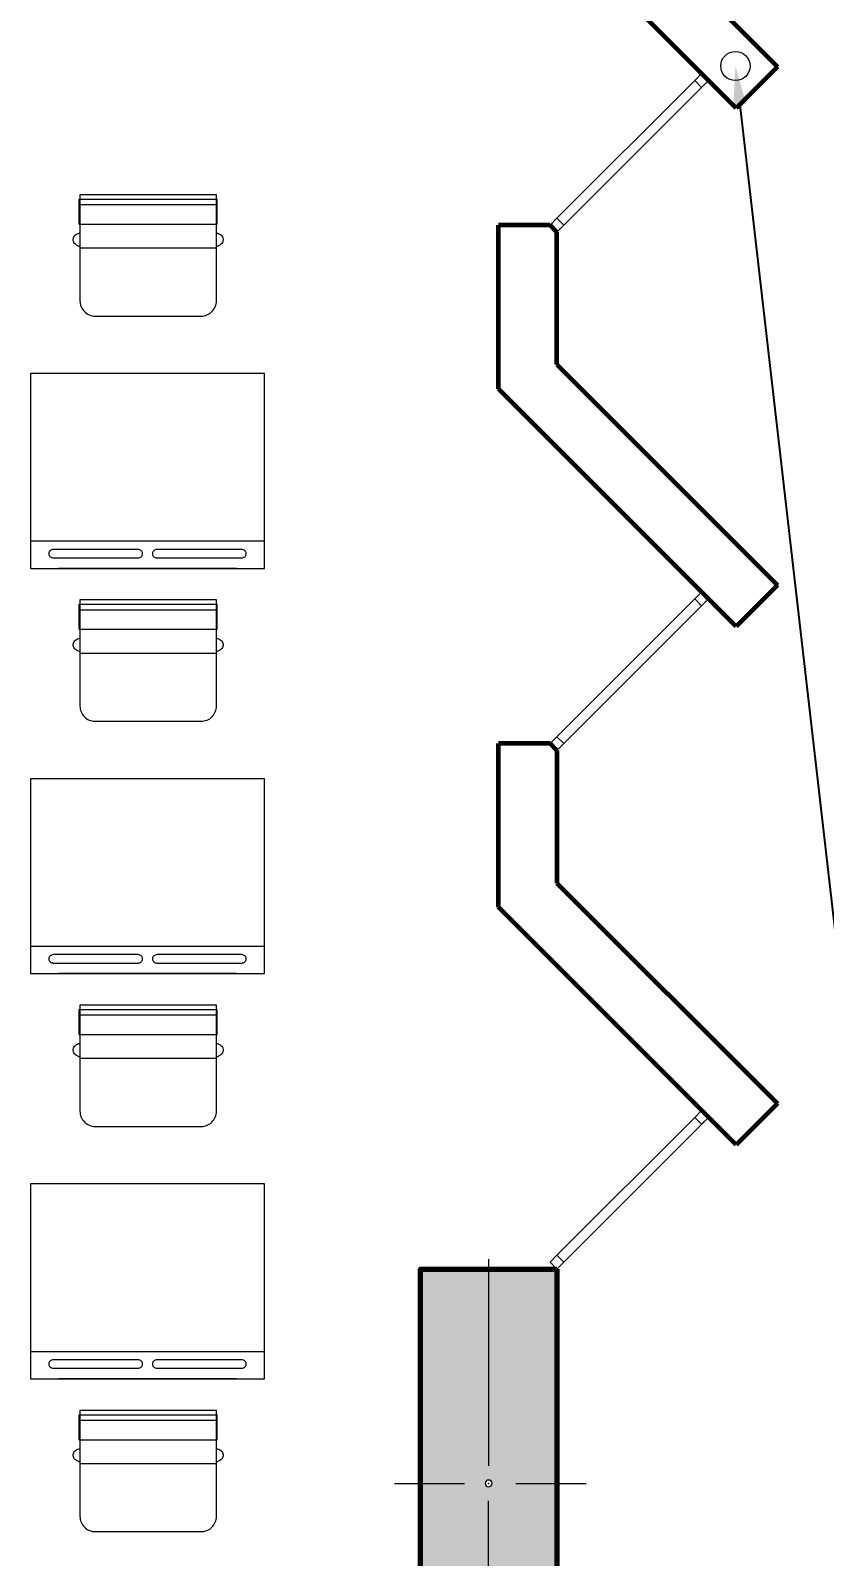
# Model space of a CAD drawing. Header units: millimetres. Extents: x 1 to 121, y 0 to 90.
# Drawn here: x 102.924 to 104.96, y 60.325 to 64.24 of the extents above; entities that cross this region are included whole.
import ezdxf
from ezdxf import colors
from ezdxf.entities.mleader import LeaderData, LeaderLine
from ezdxf.math import Vec2, Vec3

# ---------------------------------------------------------------- set-up
doc = ezdxf.new("R2010")
doc.units = ezdxf.units.MM
for name, color, linetype, lineweight in [('COLUMNAS 50', 32, 'Continuous', 70), ('Equipamiento SR', 23, 'Continuous', 0), ('letras sr', 7, 'Continuous', 5), ('Muros el', 144, 'Continuous', 60), ('tuberia de montantes', 10, 'Continuous', 0), ('Vanos', 140, 'Continuous', 5)]:
    doc.layers.add(name, color=color, linetype=linetype, lineweight=lineweight)
doc.layers.add('Mobiliario', color=7, linetype='Continuous', lineweight=0, true_color=0x7f7f7f)
doc.styles.add('Generales', font='trebuc.ttf', dxfattribs={"height": 0.1})

# ---------------------------------------------------------------- blocks, each defined once
blk = doc.blocks.new('Columna 1.10 x0.30')
at = {"true_color": 0xc7c8ca}
h = blk.add_hatch(color=9, dxfattribs=at)
h.dxf.hatch_style = 1
h.paths.add_polyline_path([(-234.8493, 113.8066), (-235.9493, 113.8066), (-235.9493, 113.4566), (-234.8493, 113.4566)])
h.paths.add_polyline_path([(-235.3906, 113.6316, -1), (-235.408, 113.6316, -1)], flags=16)
at = {"layer": 'COLUMNAS 50', "color": 1, "linetype": 'Continuous', "lineweight": 5}
for p, q in [((-235.3993, 113.8732), (-235.3993, 113.6932)), ((-235.9743, 113.6316), (-235.4443, 113.6316)), ((-234.8243, 113.6316), (-235.3543, 113.6316)), ((-235.3993, 113.5616), (-235.3993, 113.3816))]:
    blk.add_line(p, q, dxfattribs=at)
at = {"layer": 'COLUMNAS 50', "linetype": 'Continuous'}
blk.add_lwpolyline([(-235.9493, 113.4566), (-234.8493, 113.4566), (-234.8493, 113.8066), (-235.9493, 113.8066)], close=True, dxfattribs=at)
at = {"layer": 'COLUMNAS 50', "color": 1, "linetype": 'Continuous', "lineweight": 5}
blk.add_circle((-235.3993, 113.6316), 0.00871, dxfattribs=at)
blk.add_point((-235.3993, 113.6316), dxfattribs=at)
blk = doc.blocks.new('A$C3A47622C')
at = {"layer": 'Mobiliario', "linetype": 'Continuous'}
for p, q in [((0.0251, 0.3696), (0.0111, 0.3696)), ((0.0111, 0.015), (0.0111, 0.3696)), ((0.0752, 0.3696), (0.0251, 0.3696)), ((0.0251, 0.015), (0.0251, 0.3696)), ((0.0752, 0.015), (0.0752, 0.3696)), ((0.0983, 0.3673), (0.0987, 0.37)), ((0.0987, 0.37), (0.0997, 0.3732)), ((0.0997, 0.3732), (0.1012, 0.3762)), ((0.1012, 0.3762), (0.1031, 0.3788)), ((0.1031, 0.3788), (0.1053, 0.381)), ((0.1053, 0.381), (0.1079, 0.3828)), ((0.1079, 0.3828), (0.1107, 0.384)), ((0.1107, 0.384), (0.1136, 0.3846)), ((0.1136, 0.3846), (0.1165, 0.3846)), ((0.1165, 0.3846), (0.1194, 0.384)), ((0.1194, 0.384), (0.1222, 0.3828)), ((0.1222, 0.3828), (0.1248, 0.381)), ((0.1248, 0.381), (0.127, 0.3788)), ((0.127, 0.3788), (0.1289, 0.3762)), ((0.1289, 0.3762), (0.1297, 0.3747)), ((0.1297, 0.3747), (0.1333, 0.3673)), ((0.0752, 0.015), (0.0108, 0.015)), ((0.0987, 0.0146), (0.0983, 0.0173)), ((0.0997, 0.0113), (0.0987, 0.0146)), ((0.1012, 0.0084), (0.0997, 0.0113)), ((0.1031, 0.0057), (0.1012, 0.0084)), ((0.1053, 0.0035), (0.1031, 0.0057)), ((0.1079, 0.0018), (0.1053, 0.0035)), ((0.1107, 0.0006), (0.1079, 0.0018)), ((0.1136, 0), (0.1107, 0.0006)), ((0.1165, 0), (0.1136, 0)), ((0.1194, 0.0006), (0.1165, 0)), ((0.1222, 0.0018), (0.1194, 0.0006)), ((0.1248, 0.0035), (0.1222, 0.0018)), ((0.127, 0.0057), (0.1248, 0.0035)), ((0.1289, 0.0084), (0.127, 0.0057)), ((0.1297, 0.0099), (0.1289, 0.0084)), ((0.1333, 0.0173), (0.1297, 0.0099))]:
    blk.add_line(p, q, dxfattribs=at)
at = {"layer": 'Mobiliario'}
blk.add_line((0.1361, 0.0173), (0.1361, 0.3673), dxfattribs=at)
at = {"layer": 'Mobiliario', "linetype": 'Continuous'}
blk.add_lwpolyline([(0, 0.0173), (0.2722, 0.0173, 0.414214), (0.3111, 0.0562), (0.3111, 0.3284, 0.414214), (0.2722, 0.3673), (0, 0.3673), (0, 0.0173)], format="xyb", dxfattribs=at)

msp = doc.modelspace()

# ---------------------------------------------------------------- linework, layer by layer
at = {"layer": 'Equipamiento SR', "linetype": 'Continuous'}
for p, q in [((102.9241, 63.3599), (102.9241, 62.8599)), ((103.5241, 63.3599), (102.9241, 63.3599)), ((103.5241, 62.8599), (103.5241, 63.3599)), ((102.9241, 62.9304), (103.5241, 62.9304)), ((102.9762, 62.9067), (102.9745, 62.9055)), ((102.9781, 62.9077), (102.9762, 62.9067)), ((102.9802, 62.9083), (102.9781, 62.9077)), ((102.9824, 62.9087), (102.9802, 62.9083)), ((102.9835, 62.9087), (102.9824, 62.9087)), ((103.1988, 62.9087), (102.9835, 62.9087)), ((103.1999, 62.9087), (103.1988, 62.9087)), ((103.2021, 62.9083), (103.1999, 62.9087)), ((103.2042, 62.9077), (103.2021, 62.9083)), ((103.2061, 62.9067), (103.2042, 62.9077)), ((103.2078, 62.9055), (103.2061, 62.9067)), ((103.2422, 62.9067), (103.2405, 62.9055)), ((103.2441, 62.9077), (103.2422, 62.9067)), ((103.2462, 62.9083), (103.2441, 62.9077)), ((103.2483, 62.9087), (103.2462, 62.9083)), ((103.2494, 62.9087), (103.2483, 62.9087)), ((103.4648, 62.9087), (103.2494, 62.9087)), ((103.4659, 62.9087), (103.4648, 62.9087)), ((103.4681, 62.9083), (103.4659, 62.9087)), ((103.4701, 62.9077), (103.4681, 62.9083)), ((103.4721, 62.9067), (103.4701, 62.9077)), ((103.4738, 62.9055), (103.4721, 62.9067)), ((103.5091, 62.9304), (103.5091, 62.9299)), ((102.9712, 62.9006), (102.9708, 62.8988)), ((102.9708, 62.8988), (102.9708, 62.8969)), ((102.9708, 62.8969), (102.9712, 62.895)), ((102.9719, 62.9024), (102.9712, 62.9006)), ((102.9712, 62.895), (102.9719, 62.8932)), ((102.9731, 62.9041), (102.9719, 62.9024)), ((102.9719, 62.8932), (102.9731, 62.8916)), ((102.9745, 62.9055), (102.9731, 62.9041)), ((102.9731, 62.8916), (102.9745, 62.8901)), ((102.9745, 62.8901), (102.9762, 62.8889)), ((102.9762, 62.8889), (102.9781, 62.888)), ((102.9781, 62.888), (102.9802, 62.8873)), ((102.9802, 62.8873), (102.9824, 62.887)), ((102.9824, 62.887), (102.9835, 62.887)), ((102.9835, 62.887), (103.1988, 62.887)), ((103.1988, 62.887), (103.1999, 62.887)), ((103.1999, 62.887), (103.2021, 62.8873)), ((103.2021, 62.8873), (103.2042, 62.888)), ((103.2042, 62.888), (103.2061, 62.8889)), ((103.2061, 62.8889), (103.2078, 62.8901)), ((103.2092, 62.9041), (103.2078, 62.9055)), ((103.2078, 62.8901), (103.2092, 62.8916)), ((103.2103, 62.9024), (103.2092, 62.9041)), ((103.2092, 62.8916), (103.2103, 62.8932)), ((103.2111, 62.9006), (103.2103, 62.9024)), ((103.2103, 62.8932), (103.2111, 62.895)), ((103.2114, 62.8988), (103.2111, 62.9006)), ((103.2111, 62.895), (103.2114, 62.8969)), ((103.2114, 62.8969), (103.2114, 62.8988)), ((103.2372, 62.9006), (103.2368, 62.8988)), ((103.2368, 62.8988), (103.2368, 62.8969)), ((103.2368, 62.8969), (103.2372, 62.895)), ((103.2379, 62.9024), (103.2372, 62.9006)), ((103.2372, 62.895), (103.2379, 62.8932)), ((103.239, 62.9041), (103.2379, 62.9024)), ((103.2379, 62.8932), (103.239, 62.8916)), ((103.2405, 62.9055), (103.239, 62.9041)), ((103.239, 62.8916), (103.2405, 62.8901)), ((103.2405, 62.8901), (103.2422, 62.8889)), ((103.2422, 62.8889), (103.2441, 62.888)), ((103.2441, 62.888), (103.2462, 62.8873)), ((103.2462, 62.8873), (103.2483, 62.887)), ((103.2483, 62.887), (103.2494, 62.887)), ((103.2494, 62.887), (103.4648, 62.887)), ((103.4648, 62.887), (103.4659, 62.887)), ((103.4659, 62.887), (103.4681, 62.8873)), ((103.4681, 62.8873), (103.4701, 62.888)), ((103.4701, 62.888), (103.4721, 62.8889)), ((103.4721, 62.8889), (103.4738, 62.8901)), ((103.4752, 62.9041), (103.4738, 62.9055)), ((103.4738, 62.8901), (103.4752, 62.8916)), ((103.4763, 62.9024), (103.4752, 62.9041)), ((103.4752, 62.8916), (103.4763, 62.8932)), ((103.477, 62.9006), (103.4763, 62.9024)), ((103.4763, 62.8932), (103.477, 62.895)), ((103.4774, 62.8988), (103.477, 62.9006)), ((103.477, 62.895), (103.4774, 62.8969)), ((103.4774, 62.8969), (103.4774, 62.8988)), ((102.9241, 62.8599), (103.5241, 62.8599)), ((103.4521, 62.8599), (102.9961, 62.8599)), ((102.9241, 62.3205), (102.9241, 61.8205)), ((103.5241, 62.3205), (102.9241, 62.3205)), ((103.5241, 61.8205), (103.5241, 62.3205)), ((102.9241, 61.8909), (103.5241, 61.8909)), ((103.5091, 61.8909), (103.5091, 61.8905)), ((102.9712, 61.8612), (102.9708, 61.8594)), ((102.9708, 61.8594), (102.9708, 61.8575)), ((102.9708, 61.8575), (102.9712, 61.8556)), ((102.9719, 61.863), (102.9712, 61.8612)), ((102.9712, 61.8556), (102.9719, 61.8538)), ((102.9731, 61.8646), (102.9719, 61.863)), ((102.9719, 61.8538), (102.9731, 61.8522)), ((102.9745, 61.8661), (102.9731, 61.8646)), ((102.9731, 61.8522), (102.9745, 61.8507)), ((102.9762, 61.8673), (102.9745, 61.8661)), ((102.9745, 61.8507), (102.9762, 61.8495)), ((102.9781, 61.8683), (102.9762, 61.8673)), ((102.9762, 61.8495), (102.9781, 61.8485)), ((102.9802, 61.8689), (102.9781, 61.8683)), ((102.9824, 61.8692), (102.9802, 61.8689)), ((102.9835, 61.8692), (102.9824, 61.8692)), ((103.1988, 61.8692), (102.9835, 61.8692)), ((103.1999, 61.8692), (103.1988, 61.8692)), ((103.2021, 61.8689), (103.1999, 61.8692)), ((103.2042, 61.8683), (103.2021, 61.8689)), ((103.2061, 61.8673), (103.2042, 61.8683)), ((103.2042, 61.8485), (103.2061, 61.8495)), ((103.2078, 61.8661), (103.2061, 61.8673)), ((103.2061, 61.8495), (103.2078, 61.8507)), ((103.2092, 61.8646), (103.2078, 61.8661)), ((103.2078, 61.8507), (103.2092, 61.8522)), ((103.2103, 61.863), (103.2092, 61.8646)), ((103.2092, 61.8522), (103.2103, 61.8538)), ((103.2111, 61.8612), (103.2103, 61.863)), ((103.2103, 61.8538), (103.2111, 61.8556)), ((103.2114, 61.8594), (103.2111, 61.8612)), ((103.2111, 61.8556), (103.2114, 61.8575)), ((103.2114, 61.8575), (103.2114, 61.8594)), ((103.2372, 61.8612), (103.2368, 61.8594)), ((103.2368, 61.8594), (103.2368, 61.8575)), ((103.2368, 61.8575), (103.2372, 61.8556)), ((103.2379, 61.863), (103.2372, 61.8612)), ((103.2372, 61.8556), (103.2379, 61.8538)), ((103.239, 61.8646), (103.2379, 61.863)), ((103.2379, 61.8538), (103.239, 61.8522)), ((103.2405, 61.8661), (103.239, 61.8646)), ((103.239, 61.8522), (103.2405, 61.8507)), ((103.2422, 61.8673), (103.2405, 61.8661)), ((103.2405, 61.8507), (103.2422, 61.8495)), ((103.2441, 61.8683), (103.2422, 61.8673)), ((103.2422, 61.8495), (103.2441, 61.8485)), ((103.2462, 61.8689), (103.2441, 61.8683)), ((103.2483, 61.8692), (103.2462, 61.8689)), ((103.2494, 61.8692), (103.2483, 61.8692)), ((103.4648, 61.8692), (103.2494, 61.8692)), ((103.4659, 61.8692), (103.4648, 61.8692)), ((103.4681, 61.8689), (103.4659, 61.8692)), ((103.4701, 61.8683), (103.4681, 61.8689)), ((103.4721, 61.8673), (103.4701, 61.8683)), ((103.4701, 61.8485), (103.4721, 61.8495)), ((103.4738, 61.8661), (103.4721, 61.8673)), ((103.4721, 61.8495), (103.4738, 61.8507)), ((103.4752, 61.8646), (103.4738, 61.8661)), ((103.4738, 61.8507), (103.4752, 61.8522)), ((103.4763, 61.863), (103.4752, 61.8646)), ((103.4752, 61.8522), (103.4763, 61.8538)), ((103.477, 61.8612), (103.4763, 61.863)), ((103.4763, 61.8538), (103.477, 61.8556)), ((103.4774, 61.8594), (103.477, 61.8612)), ((103.477, 61.8556), (103.4774, 61.8575)), ((103.4774, 61.8575), (103.4774, 61.8594)), ((102.9241, 61.8205), (103.5241, 61.8205)), ((102.9781, 61.8485), (102.9802, 61.8479)), ((102.9802, 61.8479), (102.9824, 61.8476)), ((102.9824, 61.8476), (102.9835, 61.8476)), ((102.9835, 61.8476), (103.1988, 61.8476)), ((103.4521, 61.8205), (102.9961, 61.8205)), ((103.1988, 61.8476), (103.1999, 61.8476)), ((103.1999, 61.8476), (103.2021, 61.8479)), ((103.2021, 61.8479), (103.2042, 61.8485)), ((103.2441, 61.8485), (103.2462, 61.8479)), ((103.2462, 61.8479), (103.2483, 61.8476)), ((103.2483, 61.8476), (103.2494, 61.8476)), ((103.2494, 61.8476), (103.4648, 61.8476)), ((103.4648, 61.8476), (103.4659, 61.8476)), ((103.4659, 61.8476), (103.4681, 61.8479)), ((103.4681, 61.8479), (103.4701, 61.8485)), ((102.9241, 61.281), (102.9241, 60.781)), ((103.5241, 61.281), (102.9241, 61.281)), ((103.5241, 60.781), (103.5241, 61.281)), ((102.9241, 60.8515), (103.5241, 60.8515)), ((103.5091, 60.8515), (103.5091, 60.8511)), ((102.9712, 60.8218), (102.9708, 60.8199)), ((102.9708, 60.8199), (102.9708, 60.818)), ((102.9708, 60.818), (102.9712, 60.8162)), ((102.9719, 60.8236), (102.9712, 60.8218)), ((102.9712, 60.8162), (102.9719, 60.8144)), ((102.9731, 60.8252), (102.9719, 60.8236)), ((102.9719, 60.8144), (102.9731, 60.8127)), ((102.9745, 60.8267), (102.9731, 60.8252)), ((102.9731, 60.8127), (102.9745, 60.8113)), ((102.9762, 60.8279), (102.9745, 60.8267)), ((102.9745, 60.8113), (102.9762, 60.8101)), ((102.9781, 60.8288), (102.9762, 60.8279)), ((102.9762, 60.8101), (102.9781, 60.8091)), ((102.9802, 60.8295), (102.9781, 60.8288)), ((102.9781, 60.8091), (102.9802, 60.8085)), ((102.9824, 60.8298), (102.9802, 60.8295)), ((102.9802, 60.8085), (102.9824, 60.8081)), ((102.9835, 60.8298), (102.9824, 60.8298)), ((102.9824, 60.8081), (102.9835, 60.8081)), ((103.1988, 60.8298), (102.9835, 60.8298)), ((102.9835, 60.8081), (103.1988, 60.8081)), ((103.1999, 60.8298), (103.1988, 60.8298)), ((103.1988, 60.8081), (103.1999, 60.8081)), ((103.2021, 60.8295), (103.1999, 60.8298)), ((103.1999, 60.8081), (103.2021, 60.8085)), ((103.2042, 60.8288), (103.2021, 60.8295)), ((103.2021, 60.8085), (103.2042, 60.8091)), ((103.2061, 60.8279), (103.2042, 60.8288)), ((103.2042, 60.8091), (103.2061, 60.8101)), ((103.2078, 60.8267), (103.2061, 60.8279)), ((103.2061, 60.8101), (103.2078, 60.8113)), ((103.2092, 60.8252), (103.2078, 60.8267)), ((103.2078, 60.8113), (103.2092, 60.8127)), ((103.2103, 60.8236), (103.2092, 60.8252)), ((103.2092, 60.8127), (103.2103, 60.8144)), ((103.2111, 60.8218), (103.2103, 60.8236)), ((103.2103, 60.8144), (103.2111, 60.8162)), ((103.2114, 60.8199), (103.2111, 60.8218)), ((103.2111, 60.8162), (103.2114, 60.818)), ((103.2114, 60.818), (103.2114, 60.8199)), ((103.2372, 60.8218), (103.2368, 60.8199)), ((103.2368, 60.8199), (103.2368, 60.818)), ((103.2368, 60.818), (103.2372, 60.8162)), ((103.2379, 60.8236), (103.2372, 60.8218)), ((103.2372, 60.8162), (103.2379, 60.8144)), ((103.239, 60.8252), (103.2379, 60.8236)), ((103.2379, 60.8144), (103.239, 60.8127)), ((103.2405, 60.8267), (103.239, 60.8252)), ((103.239, 60.8127), (103.2405, 60.8113)), ((103.2422, 60.8279), (103.2405, 60.8267)), ((103.2405, 60.8113), (103.2422, 60.8101)), ((103.2441, 60.8288), (103.2422, 60.8279)), ((103.2422, 60.8101), (103.2441, 60.8091)), ((103.2462, 60.8295), (103.2441, 60.8288)), ((103.2441, 60.8091), (103.2462, 60.8085)), ((103.2483, 60.8298), (103.2462, 60.8295)), ((103.2462, 60.8085), (103.2483, 60.8081)), ((103.2494, 60.8298), (103.2483, 60.8298)), ((103.2483, 60.8081), (103.2494, 60.8081)), ((103.4648, 60.8298), (103.2494, 60.8298)), ((103.2494, 60.8081), (103.4648, 60.8081)), ((103.4659, 60.8298), (103.4648, 60.8298)), ((103.4648, 60.8081), (103.4659, 60.8081)), ((103.4681, 60.8295), (103.4659, 60.8298)), ((103.4659, 60.8081), (103.4681, 60.8085)), ((103.4701, 60.8288), (103.4681, 60.8295)), ((103.4681, 60.8085), (103.4701, 60.8091)), ((103.4721, 60.8279), (103.4701, 60.8288)), ((103.4701, 60.8091), (103.4721, 60.8101)), ((103.4738, 60.8267), (103.4721, 60.8279)), ((103.4721, 60.8101), (103.4738, 60.8113)), ((103.4752, 60.8252), (103.4738, 60.8267)), ((103.4738, 60.8113), (103.4752, 60.8127)), ((103.4763, 60.8236), (103.4752, 60.8252)), ((103.4752, 60.8127), (103.4763, 60.8144)), ((103.477, 60.8218), (103.4763, 60.8236)), ((103.4763, 60.8144), (103.477, 60.8162)), ((103.4774, 60.8199), (103.477, 60.8218)), ((103.477, 60.8162), (103.4774, 60.818)), ((103.4774, 60.818), (103.4774, 60.8199)), ((102.9241, 60.781), (103.5241, 60.781)), ((103.4521, 60.781), (102.9961, 60.781))]:
    msp.add_line(p, q, dxfattribs=at)
at = {"layer": 'Mobiliario', "linetype": 'Continuous', "lineweight": 0}
for p, q in [((102.9241, 63.3599), (102.9241, 62.8599)), ((103.5241, 63.3599), (102.9241, 63.3599)), ((103.5241, 62.8599), (103.5241, 63.3599)), ((102.9241, 62.9304), (103.5241, 62.9304)), ((102.9762, 62.9067), (102.9745, 62.9055)), ((102.9781, 62.9077), (102.9762, 62.9067)), ((102.9802, 62.9083), (102.9781, 62.9077)), ((102.9824, 62.9087), (102.9802, 62.9083)), ((102.9835, 62.9087), (102.9824, 62.9087)), ((103.1988, 62.9087), (102.9835, 62.9087)), ((103.1999, 62.9087), (103.1988, 62.9087)), ((103.2021, 62.9083), (103.1999, 62.9087)), ((103.2042, 62.9077), (103.2021, 62.9083)), ((103.2061, 62.9067), (103.2042, 62.9077)), ((103.2078, 62.9055), (103.2061, 62.9067)), ((103.2422, 62.9067), (103.2405, 62.9055)), ((103.2441, 62.9077), (103.2422, 62.9067)), ((103.2462, 62.9083), (103.2441, 62.9077)), ((103.2483, 62.9087), (103.2462, 62.9083)), ((103.2494, 62.9087), (103.2483, 62.9087)), ((103.4648, 62.9087), (103.2494, 62.9087)), ((103.4659, 62.9087), (103.4648, 62.9087)), ((103.4681, 62.9083), (103.4659, 62.9087)), ((103.4701, 62.9077), (103.4681, 62.9083)), ((103.4721, 62.9067), (103.4701, 62.9077)), ((103.4738, 62.9055), (103.4721, 62.9067)), ((103.5091, 62.9304), (103.5091, 62.9299)), ((102.9712, 62.9006), (102.9708, 62.8988)), ((102.9708, 62.8988), (102.9708, 62.8969)), ((102.9708, 62.8969), (102.9712, 62.895)), ((102.9719, 62.9024), (102.9712, 62.9006)), ((102.9712, 62.895), (102.9719, 62.8932)), ((102.9731, 62.9041), (102.9719, 62.9024)), ((102.9719, 62.8932), (102.9731, 62.8916)), ((102.9745, 62.9055), (102.9731, 62.9041)), ((102.9731, 62.8916), (102.9745, 62.8901)), ((102.9745, 62.8901), (102.9762, 62.8889)), ((102.9762, 62.8889), (102.9781, 62.888)), ((102.9781, 62.888), (102.9802, 62.8873)), ((102.9802, 62.8873), (102.9824, 62.887)), ((102.9824, 62.887), (102.9835, 62.887)), ((102.9835, 62.887), (103.1988, 62.887)), ((103.1988, 62.887), (103.1999, 62.887)), ((103.1999, 62.887), (103.2021, 62.8873)), ((103.2021, 62.8873), (103.2042, 62.888)), ((103.2042, 62.888), (103.2061, 62.8889)), ((103.2061, 62.8889), (103.2078, 62.8901)), ((103.2092, 62.9041), (103.2078, 62.9055)), ((103.2078, 62.8901), (103.2092, 62.8916)), ((103.2103, 62.9024), (103.2092, 62.9041)), ((103.2092, 62.8916), (103.2103, 62.8932)), ((103.2111, 62.9006), (103.2103, 62.9024)), ((103.2103, 62.8932), (103.2111, 62.895)), ((103.2114, 62.8988), (103.2111, 62.9006)), ((103.2111, 62.895), (103.2114, 62.8969)), ((103.2114, 62.8969), (103.2114, 62.8988)), ((103.2372, 62.9006), (103.2368, 62.8988)), ((103.2368, 62.8988), (103.2368, 62.8969)), ((103.2368, 62.8969), (103.2372, 62.895)), ((103.2379, 62.9024), (103.2372, 62.9006)), ((103.2372, 62.895), (103.2379, 62.8932)), ((103.239, 62.9041), (103.2379, 62.9024)), ((103.2379, 62.8932), (103.239, 62.8916)), ((103.2405, 62.9055), (103.239, 62.9041)), ((103.239, 62.8916), (103.2405, 62.8901)), ((103.2405, 62.8901), (103.2422, 62.8889)), ((103.2422, 62.8889), (103.2441, 62.888)), ((103.2441, 62.888), (103.2462, 62.8873)), ((103.2462, 62.8873), (103.2483, 62.887)), ((103.2483, 62.887), (103.2494, 62.887)), ((103.2494, 62.887), (103.4648, 62.887)), ((103.4648, 62.887), (103.4659, 62.887)), ((103.4659, 62.887), (103.4681, 62.8873)), ((103.4681, 62.8873), (103.4701, 62.888)), ((103.4701, 62.888), (103.4721, 62.8889)), ((103.4721, 62.8889), (103.4738, 62.8901)), ((103.4752, 62.9041), (103.4738, 62.9055)), ((103.4738, 62.8901), (103.4752, 62.8916)), ((103.4763, 62.9024), (103.4752, 62.9041)), ((103.4752, 62.8916), (103.4763, 62.8932)), ((103.477, 62.9006), (103.4763, 62.9024)), ((103.4763, 62.8932), (103.477, 62.895)), ((103.4774, 62.8988), (103.477, 62.9006)), ((103.477, 62.895), (103.4774, 62.8969)), ((103.4774, 62.8969), (103.4774, 62.8988)), ((102.9241, 62.8599), (103.5241, 62.8599)), ((103.4521, 62.8599), (102.9961, 62.8599)), ((102.9241, 62.3205), (102.9241, 61.8205)), ((103.5241, 62.3205), (102.9241, 62.3205)), ((103.5241, 61.8205), (103.5241, 62.3205)), ((102.9241, 61.8909), (103.5241, 61.8909)), ((103.5091, 61.8909), (103.5091, 61.8905)), ((102.9712, 61.8612), (102.9708, 61.8594)), ((102.9708, 61.8594), (102.9708, 61.8575)), ((102.9708, 61.8575), (102.9712, 61.8556)), ((102.9719, 61.863), (102.9712, 61.8612)), ((102.9712, 61.8556), (102.9719, 61.8538)), ((102.9731, 61.8646), (102.9719, 61.863)), ((102.9719, 61.8538), (102.9731, 61.8522)), ((102.9745, 61.8661), (102.9731, 61.8646)), ((102.9731, 61.8522), (102.9745, 61.8507)), ((102.9762, 61.8673), (102.9745, 61.8661)), ((102.9745, 61.8507), (102.9762, 61.8495)), ((102.9781, 61.8683), (102.9762, 61.8673)), ((102.9762, 61.8495), (102.9781, 61.8485)), ((102.9802, 61.8689), (102.9781, 61.8683)), ((102.9824, 61.8692), (102.9802, 61.8689)), ((102.9835, 61.8692), (102.9824, 61.8692)), ((103.1988, 61.8692), (102.9835, 61.8692)), ((103.1999, 61.8692), (103.1988, 61.8692)), ((103.2021, 61.8689), (103.1999, 61.8692)), ((103.2042, 61.8683), (103.2021, 61.8689)), ((103.2061, 61.8673), (103.2042, 61.8683)), ((103.2042, 61.8485), (103.2061, 61.8495)), ((103.2078, 61.8661), (103.2061, 61.8673)), ((103.2061, 61.8495), (103.2078, 61.8507)), ((103.2092, 61.8646), (103.2078, 61.8661)), ((103.2078, 61.8507), (103.2092, 61.8522)), ((103.2103, 61.863), (103.2092, 61.8646)), ((103.2092, 61.8522), (103.2103, 61.8538)), ((103.2111, 61.8612), (103.2103, 61.863)), ((103.2103, 61.8538), (103.2111, 61.8556)), ((103.2114, 61.8594), (103.2111, 61.8612)), ((103.2111, 61.8556), (103.2114, 61.8575)), ((103.2114, 61.8575), (103.2114, 61.8594)), ((103.2372, 61.8612), (103.2368, 61.8594)), ((103.2368, 61.8594), (103.2368, 61.8575)), ((103.2368, 61.8575), (103.2372, 61.8556)), ((103.2379, 61.863), (103.2372, 61.8612)), ((103.2372, 61.8556), (103.2379, 61.8538)), ((103.239, 61.8646), (103.2379, 61.863)), ((103.2379, 61.8538), (103.239, 61.8522)), ((103.2405, 61.8661), (103.239, 61.8646)), ((103.239, 61.8522), (103.2405, 61.8507)), ((103.2422, 61.8673), (103.2405, 61.8661)), ((103.2405, 61.8507), (103.2422, 61.8495)), ((103.2441, 61.8683), (103.2422, 61.8673)), ((103.2422, 61.8495), (103.2441, 61.8485)), ((103.2462, 61.8689), (103.2441, 61.8683)), ((103.2483, 61.8692), (103.2462, 61.8689)), ((103.2494, 61.8692), (103.2483, 61.8692)), ((103.4648, 61.8692), (103.2494, 61.8692)), ((103.4659, 61.8692), (103.4648, 61.8692)), ((103.4681, 61.8689), (103.4659, 61.8692)), ((103.4701, 61.8683), (103.4681, 61.8689)), ((103.4721, 61.8673), (103.4701, 61.8683)), ((103.4701, 61.8485), (103.4721, 61.8495)), ((103.4738, 61.8661), (103.4721, 61.8673)), ((103.4721, 61.8495), (103.4738, 61.8507)), ((103.4752, 61.8646), (103.4738, 61.8661)), ((103.4738, 61.8507), (103.4752, 61.8522)), ((103.4763, 61.863), (103.4752, 61.8646)), ((103.4752, 61.8522), (103.4763, 61.8538)), ((103.477, 61.8612), (103.4763, 61.863)), ((103.4763, 61.8538), (103.477, 61.8556)), ((103.4774, 61.8594), (103.477, 61.8612)), ((103.477, 61.8556), (103.4774, 61.8575)), ((103.4774, 61.8575), (103.4774, 61.8594)), ((102.9241, 61.8205), (103.5241, 61.8205)), ((102.9781, 61.8485), (102.9802, 61.8479)), ((102.9802, 61.8479), (102.9824, 61.8476)), ((102.9824, 61.8476), (102.9835, 61.8476)), ((102.9835, 61.8476), (103.1988, 61.8476)), ((103.4521, 61.8205), (102.9961, 61.8205)), ((103.1988, 61.8476), (103.1999, 61.8476)), ((103.1999, 61.8476), (103.2021, 61.8479)), ((103.2021, 61.8479), (103.2042, 61.8485)), ((103.2441, 61.8485), (103.2462, 61.8479)), ((103.2462, 61.8479), (103.2483, 61.8476)), ((103.2483, 61.8476), (103.2494, 61.8476)), ((103.2494, 61.8476), (103.4648, 61.8476)), ((103.4648, 61.8476), (103.4659, 61.8476)), ((103.4659, 61.8476), (103.4681, 61.8479)), ((103.4681, 61.8479), (103.4701, 61.8485)), ((102.9241, 61.281), (102.9241, 60.781)), ((103.5241, 61.281), (102.9241, 61.281)), ((103.5241, 60.781), (103.5241, 61.281)), ((102.9241, 60.8515), (103.5241, 60.8515)), ((103.5091, 60.8515), (103.5091, 60.8511)), ((102.9712, 60.8218), (102.9708, 60.8199)), ((102.9708, 60.8199), (102.9708, 60.818)), ((102.9708, 60.818), (102.9712, 60.8162)), ((102.9719, 60.8236), (102.9712, 60.8218)), ((102.9712, 60.8162), (102.9719, 60.8144)), ((102.9731, 60.8252), (102.9719, 60.8236)), ((102.9719, 60.8144), (102.9731, 60.8127)), ((102.9745, 60.8267), (102.9731, 60.8252)), ((102.9731, 60.8127), (102.9745, 60.8113)), ((102.9762, 60.8279), (102.9745, 60.8267)), ((102.9745, 60.8113), (102.9762, 60.8101)), ((102.9781, 60.8288), (102.9762, 60.8279)), ((102.9762, 60.8101), (102.9781, 60.8091)), ((102.9802, 60.8295), (102.9781, 60.8288)), ((102.9781, 60.8091), (102.9802, 60.8085)), ((102.9824, 60.8298), (102.9802, 60.8295)), ((102.9802, 60.8085), (102.9824, 60.8081)), ((102.9835, 60.8298), (102.9824, 60.8298)), ((102.9824, 60.8081), (102.9835, 60.8081)), ((103.1988, 60.8298), (102.9835, 60.8298)), ((102.9835, 60.8081), (103.1988, 60.8081)), ((103.1999, 60.8298), (103.1988, 60.8298)), ((103.1988, 60.8081), (103.1999, 60.8081)), ((103.2021, 60.8295), (103.1999, 60.8298)), ((103.1999, 60.8081), (103.2021, 60.8085)), ((103.2042, 60.8288), (103.2021, 60.8295)), ((103.2021, 60.8085), (103.2042, 60.8091)), ((103.2061, 60.8279), (103.2042, 60.8288)), ((103.2042, 60.8091), (103.2061, 60.8101)), ((103.2078, 60.8267), (103.2061, 60.8279)), ((103.2061, 60.8101), (103.2078, 60.8113)), ((103.2092, 60.8252), (103.2078, 60.8267)), ((103.2078, 60.8113), (103.2092, 60.8127)), ((103.2103, 60.8236), (103.2092, 60.8252)), ((103.2092, 60.8127), (103.2103, 60.8144)), ((103.2111, 60.8218), (103.2103, 60.8236)), ((103.2103, 60.8144), (103.2111, 60.8162)), ((103.2114, 60.8199), (103.2111, 60.8218)), ((103.2111, 60.8162), (103.2114, 60.818)), ((103.2114, 60.818), (103.2114, 60.8199)), ((103.2372, 60.8218), (103.2368, 60.8199)), ((103.2368, 60.8199), (103.2368, 60.818)), ((103.2368, 60.818), (103.2372, 60.8162)), ((103.2379, 60.8236), (103.2372, 60.8218)), ((103.2372, 60.8162), (103.2379, 60.8144)), ((103.239, 60.8252), (103.2379, 60.8236)), ((103.2379, 60.8144), (103.239, 60.8127)), ((103.2405, 60.8267), (103.239, 60.8252)), ((103.239, 60.8127), (103.2405, 60.8113)), ((103.2422, 60.8279), (103.2405, 60.8267)), ((103.2405, 60.8113), (103.2422, 60.8101)), ((103.2441, 60.8288), (103.2422, 60.8279)), ((103.2422, 60.8101), (103.2441, 60.8091)), ((103.2462, 60.8295), (103.2441, 60.8288)), ((103.2441, 60.8091), (103.2462, 60.8085)), ((103.2483, 60.8298), (103.2462, 60.8295)), ((103.2462, 60.8085), (103.2483, 60.8081)), ((103.2494, 60.8298), (103.2483, 60.8298)), ((103.2483, 60.8081), (103.2494, 60.8081)), ((103.4648, 60.8298), (103.2494, 60.8298)), ((103.2494, 60.8081), (103.4648, 60.8081)), ((103.4659, 60.8298), (103.4648, 60.8298)), ((103.4648, 60.8081), (103.4659, 60.8081)), ((103.4681, 60.8295), (103.4659, 60.8298)), ((103.4659, 60.8081), (103.4681, 60.8085)), ((103.4701, 60.8288), (103.4681, 60.8295)), ((103.4681, 60.8085), (103.4701, 60.8091)), ((103.4721, 60.8279), (103.4701, 60.8288)), ((103.4701, 60.8091), (103.4721, 60.8101)), ((103.4738, 60.8267), (103.4721, 60.8279)), ((103.4721, 60.8101), (103.4738, 60.8113)), ((103.4752, 60.8252), (103.4738, 60.8267)), ((103.4738, 60.8113), (103.4752, 60.8127)), ((103.4763, 60.8236), (103.4752, 60.8252)), ((103.4752, 60.8127), (103.4763, 60.8144)), ((103.477, 60.8218), (103.4763, 60.8236)), ((103.4763, 60.8144), (103.477, 60.8162)), ((103.4774, 60.8199), (103.477, 60.8218)), ((103.477, 60.8162), (103.4774, 60.818)), ((103.4774, 60.818), (103.4774, 60.8199)), ((102.9241, 60.781), (103.5241, 60.781)), ((103.4521, 60.781), (102.9961, 60.781))]:
    msp.add_line(p, q, dxfattribs=at)
at = {"layer": 'Muros el', "ltscale": 0.05}
for p, q in [((104.2565, 63.7405), (104.1241, 63.7405)), ((104.2565, 63.7405), (104.1241, 63.7405)), ((104.2741, 63.7228), (104.2565, 63.7405)), ((104.2741, 63.7228), (104.2565, 63.7405)), ((104.1241, 61.9906), (104.1241, 62.4105)), ((104.2565, 62.4105), (104.1241, 62.4105)), ((104.1241, 61.9906), (104.1241, 62.4105)), ((104.2565, 62.4105), (104.1241, 62.4105)), ((104.2741, 62.3928), (104.2565, 62.4105)), ((104.2741, 62.3928), (104.2565, 62.4105))]:
    msp.add_line(p, q, dxfattribs=at)
for points in [[(104.7338, 64.041), (104.062, 64.7128)], [(104.7338, 64.041), (104.062, 64.7128)], [(104.2741, 64.7128), (104.8398, 64.1471)], [(104.2741, 64.7128), (104.8398, 64.1471)], [(104.8398, 64.1471), (104.7338, 64.041)], [(104.8398, 64.1471), (104.7338, 64.041)], [(104.1241, 63.3206), (104.1241, 63.7405)], [(104.1241, 63.3206), (104.1241, 63.7405)], [(104.2741, 63.3827), (104.2741, 63.7228)], [(104.2741, 63.3827), (104.2741, 63.7228)], [(104.2741, 63.3827), (104.8398, 62.8171)], [(104.2741, 63.3827), (104.8398, 62.8171)], [(104.7338, 62.711), (104.1241, 63.3206)], [(104.7338, 62.711), (104.1241, 63.3206)], [(104.8398, 62.8171), (104.7338, 62.711)], [(104.8398, 62.8171), (104.7338, 62.711)], [(104.2741, 62.3928), (104.2741, 62.0527)], [(104.2741, 62.3928), (104.2741, 62.0527)], [(104.2741, 62.0527), (104.8398, 61.487)], [(104.2741, 62.0527), (104.8398, 61.487)], [(104.7338, 61.381), (104.1241, 61.9906)], [(104.7338, 61.381), (104.1241, 61.9906)], [(104.8398, 61.487), (104.7338, 61.381)], [(104.8398, 61.487), (104.7338, 61.381)]]:
    msp.add_lwpolyline(points, dxfattribs=at)
at = {"layer": 'tuberia de montantes'}
msp.add_circle((104.732, 64.1488), 0.0375, dxfattribs=at)
msp.add_circle((104.732, 64.1488), 0.0375, dxfattribs=at)
at = {"layer": 'Vanos', "color": 7, "linetype": 'Continuous'}
for p, q in [((104.6277, 64.1117), (104.6454, 64.1294)), ((104.6631, 64.1117), (104.6454, 64.1294)), ((104.2741, 63.7228), (104.6631, 64.1117)), ((104.2741, 63.7582), (104.6277, 64.1117)), ((104.6454, 64.094), (104.6277, 64.1117)), ((104.6631, 64.1117), (104.6454, 64.094)), ((104.2565, 63.7405), (104.2741, 63.7582)), ((104.2741, 63.7582), (104.2918, 63.7405)), ((104.6277, 62.7817), (104.6454, 62.7994)), ((104.6631, 62.7817), (104.6454, 62.7994)), ((104.2741, 62.3928), (104.6631, 62.7817)), ((104.2741, 62.4281), (104.6277, 62.7817)), ((104.6454, 62.764), (104.6277, 62.7817)), ((104.6631, 62.7817), (104.6454, 62.764)), ((104.2565, 62.4105), (104.2741, 62.4281)), ((104.2741, 62.4281), (104.2918, 62.4105)), ((104.6454, 61.4693), (104.6277, 61.487)), ((104.6454, 61.4693), (104.6277, 61.4517)), ((104.6277, 61.4517), (104.6454, 61.4694)), ((104.2741, 61.0628), (104.663, 61.4517)), ((104.2741, 61.0981), (104.6277, 61.4517)), ((104.6454, 61.434), (104.6277, 61.4517)), ((104.2565, 61.0804), (104.2741, 61.0981)), ((104.2741, 61.0628), (104.2565, 61.0804)), ((104.2918, 61.0804), (104.2741, 61.0981)), ((104.2918, 61.0804), (104.2741, 61.0628))]:
    msp.add_line(p, q, dxfattribs=at)
at = {"layer": 'Vanos', "linetype": 'Continuous'}
for p, q in [((104.6277, 64.1117), (104.6454, 64.1294)), ((104.6631, 64.1117), (104.6454, 64.1294)), ((104.2741, 63.7228), (104.6631, 64.1117)), ((104.2741, 63.7582), (104.6277, 64.1117)), ((104.6454, 64.094), (104.6277, 64.1117)), ((104.6631, 64.1117), (104.6454, 64.094)), ((104.2565, 63.7405), (104.2741, 63.7582)), ((104.2741, 63.7582), (104.2918, 63.7405)), ((104.6277, 62.7817), (104.6454, 62.7994)), ((104.6631, 62.7817), (104.6454, 62.7994)), ((104.2741, 62.3928), (104.6631, 62.7817)), ((104.2741, 62.4281), (104.6277, 62.7817)), ((104.6454, 62.764), (104.6277, 62.7817)), ((104.6631, 62.7817), (104.6454, 62.764)), ((104.2565, 62.4105), (104.2741, 62.4281)), ((104.2741, 62.4281), (104.2918, 62.4105)), ((104.6277, 61.4517), (104.6454, 61.4693)), ((104.663, 61.4517), (104.6454, 61.4693)), ((104.2741, 61.0628), (104.663, 61.4517)), ((104.2741, 61.0981), (104.6277, 61.4517)), ((104.6454, 61.434), (104.6277, 61.4517)), ((104.663, 61.4517), (104.6454, 61.434)), ((104.2565, 61.0804), (104.2741, 61.0981)), ((104.2741, 61.0628), (104.2565, 61.0804)), ((104.2918, 61.0804), (104.2741, 61.0981))]:
    msp.add_line(p, q, dxfattribs=at)

# ---------------------------------------------------------------- block references
at = {"layer": 'COLUMNAS 50', "xscale": -1, "rotation": 89.99999920824303}
msp.add_blockref('Columna 1.10 x0.30', (217.7307, -174.8866), dxfattribs=at)
msp.add_blockref('Columna 1.10 x0.30', (217.7307, -174.8866), dxfattribs=at)
at = {"layer": 'Equipamiento SR', "rotation": 270}
for p in [(103.0336, 63.8184), (103.0336, 63.8184), (103.0336, 62.779), (103.0336, 62.779), (103.0336, 61.7396), (103.0336, 61.7396), (103.0336, 60.7002), (103.0336, 60.7002)]:
    msp.add_blockref('A$C3A47622C', p, dxfattribs=at)

# ---------------------------------------------------------------- leaders
at = {"layer": 'letras sr'}
ml = msp.add_multileader_mtext('Standard', dxfattribs=at)
ml.set_content('{\\H0.86957x;Baja montante tubería de agua\\Ppluvial D=3", embebida en tabiquería}', color=256, style='Generales')
ml.set_leader_properties()
ml.build(insert=Vec2(0, 0))
ml.multileader.update_dxf_attribs({"text_right_attachment_type": 6, "dogleg_length": 0.36, "arrow_head_size": 0.1})
ctx = ml.context
ctx.base_point, ctx.char_height, ctx.arrow_head_size, ctx.landing_gap_size, ctx.plane_origin, ctx.plane_x_axis, ctx.plane_y_axis = Vec3(105.2508, 63.0793), 0.115, 0.1, 0.09, Vec3(105.5954, 63.8076), Vec3(0, -1), Vec3(1, 0)
ctx.right_attachment = 6
notes = []
notes.append((ctx, [(1, (1, 1, 0), (105.1792, 60.2562), (0, 1), 0.36, [(0, [(104.732, 64.1488)], 0, []), (1, [(104.7493, 59.432)], 0, [])])]))
ctx.mtext.insert, ctx.mtext.text_direction, ctx.mtext.rotation, ctx.mtext.flow_direction = Vec3(105.3225, 62.9893), Vec3(0, -1), 4.712389, 5
for ctx, leaders in notes:
    for number, flags, end, landing, length, lines in leaders:
        leader = LeaderData()
        leader.index, (leader.has_last_leader_line, leader.has_dogleg_vector, leader.attachment_direction) = number, flags
        leader.last_leader_point, leader.dogleg_vector, leader.dogleg_length = Vec3(end), Vec3(landing), length
        for number, points, colour, breaks in lines:
            line = LeaderLine()
            line.index, line.vertices, line.color, line.breaks = number, Vec3.list(points), colors.encode_raw_color(colour), breaks
            leader.lines.append(line)
        ctx.leaders.append(leader)

doc.saveas('drawing.dxf')
